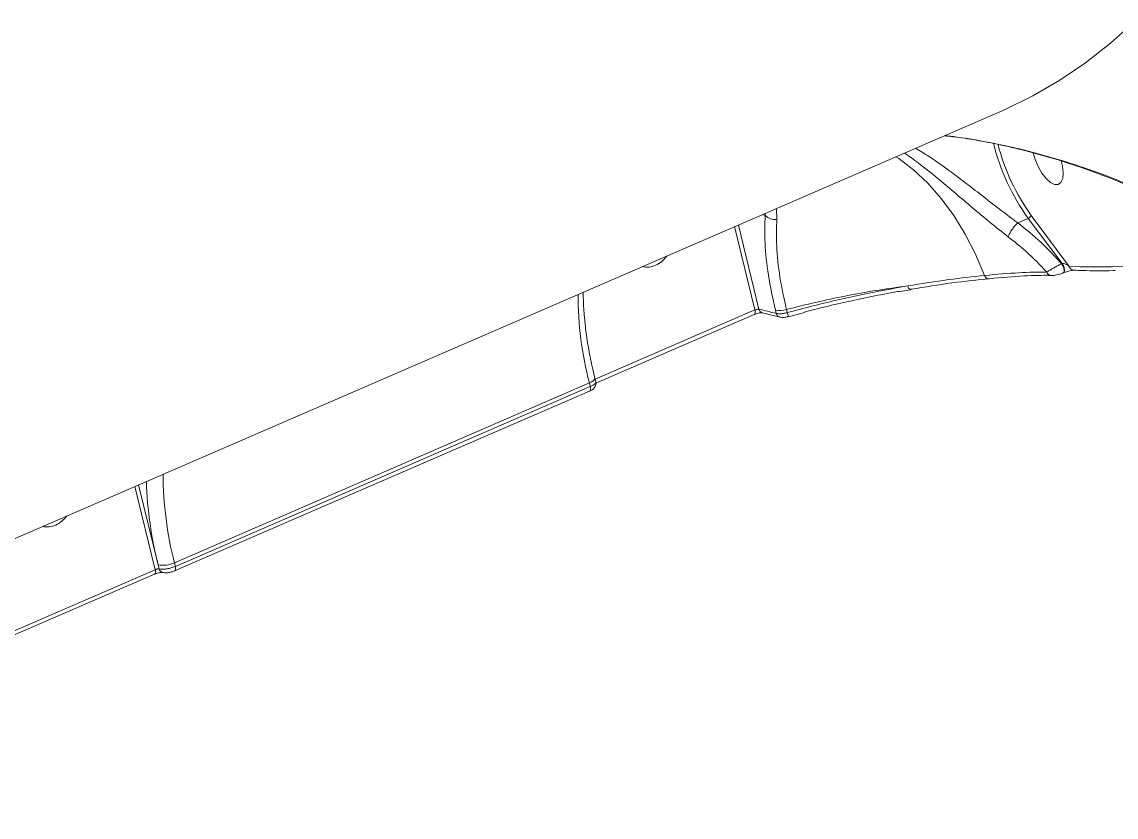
# Model space of a CAD drawing. Header units: millimetres. Extents: x -6104 to 7803, y -6013 to 4803.
# Drawn here: x 1220.1 to 1400.7, y 1662.4 to 1793.7 of the extents above; entities that cross this region are included whole.
import ezdxf

# ---------------------------------------------------------------- set-up
doc = ezdxf.new("R2010")
doc.units = ezdxf.units.MM
doc.layers.add('DIKOM_ОБЪЕКТ', color=7, linetype='Continuous')

msp = doc.modelspace()

# ---------------------------------------------------------------- linework, layer by layer
at = {"layer": 'DIKOM_ОБЪЕКТ', "color": 7, "linetype": 'Continuous', "lineweight": 15}
for p, q in [((1381.562, 1778.884), (1112.67, 1662.432)), ((1342.798, 1761.755), (1342.352, 1761.902)), ((1342.804, 1762.098), (1342.798, 1761.755)), ((1344.739, 1761.109), (1344.697, 1762.918)), ((1393.017, 1753.358), (1386.737, 1761.749)), ((1337.748, 1759.908), (1341.118, 1746.165)), ((1341.777, 1746.309), (1338.375, 1760.18)), ((1384.53, 1760.536), (1384.523, 1760.532)), ((1384.53, 1760.536), (1386.241, 1761.277)), ((1386.241, 1761.277), (1391.827, 1753.813)), ((1391.827, 1753.813), (1391.755, 1753.782)), ((1391.991, 1752.273), (1391.897, 1752.257)), ((1392.063, 1752.304), (1391.991, 1752.273)), ((1366.789, 1749.487), (1365.101, 1749.193)), ((1341.118, 1746.165), (1314.722, 1734.733)), ((1340.998, 1745.418), (1314.839, 1734.089)), ((1345.216, 1744.97), (1342.346, 1745.7)), ((1344.492, 1746.134), (1344.627, 1745.585)), ((1346.445, 1745.716), (1346.321, 1746.222)), ((1349.3, 1745.738), (1346.631, 1745.023)), ((1314.677, 1734.917), (1314.83, 1734.292)), ((1245.269, 1704.434), (1313.77, 1734.101)), ((1313.798, 1732.747), (1245.298, 1703.081)), ((1313.918, 1733.495), (1245.418, 1703.829)), ((1313.77, 1734.101), (1313.918, 1733.495)), ((1238.711, 1717.018), (1242.081, 1703.274)), ((1242.583, 1704.06), (1239.339, 1717.289)), ((1242.74, 1703.418), (1242.583, 1704.06)), ((1245.418, 1703.829), (1245.269, 1704.434)), ((1242.081, 1703.274), (1215.685, 1691.843)), ((1241.961, 1702.527), (1215.802, 1691.198))]:
    msp.add_line(p, q, dxfattribs=at)
at = {"layer": 'DIKOM_ОБЪЕКТ', "color": 7, "linetype": 'Continuous', "lineweight": 15, "flags": 128}
for points in [[(1403.806, 1793.714), (1399.839, 1790.187), (1395.714, 1786.976), (1391.434, 1784.084), (1387.004, 1781.512), (1382.428, 1779.265), (1381.562, 1778.884)], [(1364.392, 1771.448), (1364.844, 1771.148), (1367.305, 1769.278), (1369.658, 1767.072), (1371.879, 1764.551), (1373.947, 1761.741), (1375.842, 1758.668), (1377.543, 1755.364), (1379.036, 1751.861)], [(1391.664, 1770.748), (1391.882, 1769.877), (1392.006, 1768.785), (1391.924, 1767.876), (1391.644, 1767.222), (1391.186, 1766.877), (1390.589, 1766.868), (1389.902, 1767.197), (1389.179, 1767.837), (1388.479, 1768.735), (1387.859, 1769.82), (1387.37, 1771.003), (1387.072, 1772.081)], [(1391.755, 1753.782), (1391.901, 1753.555), (1392.022, 1753.298), (1392.108, 1753.033), (1392.153, 1752.78), (1392.152, 1752.56), (1392.106, 1752.392), (1392.019, 1752.288), (1391.991, 1752.273)], [(1391.827, 1753.813), (1391.973, 1753.586), (1392.094, 1753.329), (1392.18, 1753.064), (1392.225, 1752.811), (1392.224, 1752.592), (1392.178, 1752.423), (1392.091, 1752.319), (1392.066, 1752.306)], [(1379.036, 1751.861), (1379.106, 1751.699), (1379.194, 1751.557), (1379.296, 1751.441), (1379.409, 1751.354), (1379.529, 1751.3), (1379.652, 1751.28), (1379.773, 1751.295), (1379.887, 1751.345)], [(1390.048, 1751.839), (1390.064, 1751.838), (1390.066, 1751.838)], [(1341.118, 1746.165), (1341.151, 1745.993), (1341.165, 1745.833), (1341.157, 1745.692), (1341.129, 1745.575), (1341.082, 1745.485), (1341.016, 1745.427), (1340.998, 1745.418)], [(1346.619, 1745.07), (1346.619, 1745.069), (1346.62, 1745.065)], [(1313.77, 1734.101), (1314.072, 1734.246), (1314.323, 1734.4), (1314.512, 1734.555), (1314.634, 1734.706), (1314.682, 1734.846), (1314.677, 1734.917)], [(1313.918, 1733.495), (1313.952, 1733.323), (1313.965, 1733.164), (1313.958, 1733.023), (1313.93, 1732.906), (1313.883, 1732.816), (1313.818, 1732.758), (1313.798, 1732.747)], [(1245.418, 1703.829), (1245.451, 1703.657), (1245.465, 1703.498), (1245.457, 1703.357), (1245.43, 1703.24), (1245.383, 1703.15), (1245.318, 1703.092), (1245.293, 1703.079)], [(1242.081, 1703.274), (1242.115, 1703.102), (1242.128, 1702.943), (1242.12, 1702.802), (1242.092, 1702.684), (1242.045, 1702.595), (1241.98, 1702.536), (1241.961, 1702.527)]]:
    msp.add_lwpolyline(points, dxfattribs=at)
at = {"layer": 'DIKOM_ОБЪЕКТ', "color": 7, "linetype": 'Continuous', "lineweight": 15}
for centre, radius, start, end in [((1415.282, 1782.235), 35.813, 193.85805, 215.81784), ((1414.927, 1782.083), 34.758, 194.33341, 215.80382), ((1344.495, 1763.613), 2.515, 227.59101, 275.57499), ((1397.285, 1842.803), 89.547, 267.26839, 285.48831), ((1322.91, 1757.584), 4.433, 293.87876, 325.29665), ((1323.308, 1756.594), 3.367, 256.6655, 294.50791), ((1393.87, 1753.6), 0.887, 195.8655, 265.58271), ((1390.112, 1752.691), 0.855, 198.99468, 265.67751), ((1367.142, 1750.245), 0.799, 188.13025, 243.53098), ((1366.804, 1749.699), 0.17, 263.64057, 318.91864), ((1370.909, 1748.841), 59.01, 180.12362, 194.46569), ((1376.972, 1878.827), 137.112, 255.12629, 256.35503), ((1342.58, 1746.489), 0.823, 192.62563, 253.43808), ((1345.232, 1749.811), 3.75, 258.62771, 286.88134), ((1345.435, 1745.769), 0.828, 192.86917, 254.16245), ((1288.489, 1729.738), 60.118, 14.77619, 15.41316), ((1302.409, 1719.175), 59.01, 180.12362, 194.46563), ((1305.823, 1720.068), 65.234, 181.95061, 194.20464), ((1223.77, 1714.819), 4.589, 294.4251, 324.74669), ((1224.277, 1713.639), 3.305, 256.29957, 294.87384), ((1243.326, 1708.559), 4.56, 260.62883, 295.23427), ((1243.545, 1703.599), 0.824, 192.64408, 252.75038)]:
    msp.add_arc(centre, radius, start, end, dxfattribs=at)
for points, knots in [([(1421.997, 1756.399), (1420.24, 1757.578), (1416.726, 1759.936), (1410.814, 1763.183), (1404.459, 1766.203), (1397.064, 1769.162), (1390.055, 1771.419), (1383.618, 1773.06), (1378.492, 1774.076), (1374.723, 1774.707), (1372.599, 1774.873), (1372.348, 1774.893)], [0, 0, 0, 0, 0.1357672, 0.2715396, 0.4102387, 0.5489225, 0.7213896, 0.8089491, 0.8964831, 0.9877892, 1, 1, 1, 1]), ([(1422.007, 1755.972), (1421.496, 1756.346), (1419.841, 1757.557), (1416.756, 1759.507), (1412.749, 1761.834), (1408.42, 1764.081), (1403.992, 1766.155), (1399.417, 1768.069), (1394.807, 1769.775), (1390.058, 1771.299), (1385.339, 1772.585), (1380.883, 1773.602), (1376.79, 1774.352), (1374.061, 1774.779), (1372.631, 1774.912), (1372.434, 1774.93)], [0, 0, 0, 0, 0.041223, 0.1336024, 0.2280545, 0.3245657, 0.4231432, 0.5114336, 0.6050424, 0.6944706, 0.779964, 0.8622456, 0.9296995, 0.9903161, 1, 1, 1, 1]), ([(1384.523, 1760.532), (1384.523, 1760.532), (1384.298, 1760.689), (1383.165, 1761.544), (1381.019, 1763.155), (1378.191, 1765.359), (1375.413, 1767.505), (1372.621, 1769.589), (1369.981, 1771.451), (1368.366, 1772.413), (1367.631, 1772.85)], [0, 0, 0, 0, 0.00006489, 0.03668984, 0.18870298, 0.34688015, 0.50094024, 0.65926845, 0.84498192, 1, 1, 1, 1]), ([(1365.823, 1772.067), (1366.577, 1771.533), (1368.185, 1770.394), (1370.814, 1768.278), (1373.579, 1765.963), (1376.339, 1763.615), (1379.204, 1761.201), (1381.429, 1759.389), (1382.659, 1758.433), (1382.936, 1758.219)], [0, 0, 0, 0, 0.160434, 0.3418282, 0.4947867, 0.6476381, 0.8016121, 0.9554503, 1, 1, 1, 1]), ([(1342.798, 1761.755), (1342.76, 1760.269), (1342.682, 1757.206), (1343.227, 1751.926), (1344.067, 1748.083), (1344.492, 1746.134)], [0, 0, 0, 0, 0.31751679, 0.65391701, 1, 1, 1, 1]), ([(1386.737, 1761.749), (1386.735, 1761.741), (1386.728, 1761.72), (1386.701, 1761.661), (1386.636, 1761.566), (1386.521, 1761.451), (1386.383, 1761.347), (1386.289, 1761.3), (1386.241, 1761.277)], [0, 0, 0, 0, 0.0458685, 0.1414033, 0.3560605, 0.5706538, 0.785366, 1, 1, 1, 1]), ([(1346.321, 1746.222), (1345.925, 1748.029), (1345.121, 1751.696), (1344.683, 1756.246), (1344.64, 1759.33), (1344.717, 1760.712), (1344.739, 1761.109)], [0, 0, 0, 0, 0.3362346, 0.6822351, 0.90878681, 1, 1, 1, 1]), ([(1384.523, 1760.532), (1384.379, 1760.393), (1384.09, 1760.115), (1383.658, 1759.578), (1383.29, 1759.026), (1383.058, 1758.577), (1382.965, 1758.326), (1382.939, 1758.233), (1382.936, 1758.219)], [0, 0, 0, 0, 0.2120355, 0.4240536, 0.6361005, 0.8481439, 0.9764266, 1, 1, 1, 1]), ([(1391.755, 1753.782), (1390.665, 1754.973), (1388.469, 1757.37), (1385.849, 1759.476), (1384.53, 1760.536)], [0, 0, 0, 0, 0.4967527, 1, 1, 1, 1]), ([(1382.936, 1758.219), (1383.937, 1757.428), (1386.232, 1755.615), (1388.197, 1753.567), (1389.304, 1752.413)], [0, 0, 0, 0, 0.4365646, 1, 1, 1, 1]), ([(1391.755, 1753.782), (1391.575, 1753.694), (1391.213, 1753.517), (1390.624, 1753.205), (1390.065, 1752.892), (1389.597, 1752.611), (1389.396, 1752.475), (1389.304, 1752.413)], [0, 0, 0, 0, 0.19513023, 0.38990845, 0.59345799, 0.81403517, 1, 1, 1, 1]), ([(1393.017, 1753.358), (1392.933, 1753.422), (1392.755, 1753.556), (1392.464, 1753.713), (1392.194, 1753.811), (1392.008, 1753.841), (1391.894, 1753.835), (1391.849, 1753.821), (1391.827, 1753.813)], [0, 0, 0, 0, 0.27592024, 0.58119307, 0.78402368, 0.90457303, 0.95307798, 1, 1, 1, 1]), ([(1393.796, 1752.716), (1393.779, 1752.716), (1393.729, 1752.718), (1393.503, 1752.701), (1393.146, 1752.641), (1392.727, 1752.538), (1392.384, 1752.43), (1392.163, 1752.348), (1392.082, 1752.311), (1392.067, 1752.304)], [0, 0, 0, 0, 0.100519, 0.2830841, 0.524881, 0.7134367, 0.857284, 0.973131, 1, 1, 1, 1]), ([(1400.597, 1752.675), (1400.483, 1752.669), (1398.687, 1752.573), (1396.41, 1752.623), (1394.24, 1752.7), (1393.802, 1752.716)], [0, 0, 0, 0, 0.0511869, 0.8084651, 1, 1, 1, 1]), ([(1379.036, 1751.861), (1377.086, 1751.651), (1373.139, 1751.227), (1368.631, 1750.5), (1366.351, 1750.132)], [0, 0, 0, 0, 0.4941592, 1, 1, 1, 1]), ([(1366.933, 1749.588), (1369.209, 1749.954), (1373.814, 1750.694), (1377.847, 1751.127), (1379.887, 1751.345)], [0, 0, 0, 0, 0.4941747, 1, 1, 1, 1]), ([(1389.304, 1752.413), (1387.84, 1752.399), (1384.874, 1752.371), (1380.998, 1752.032), (1379.036, 1751.861)], [0, 0, 0, 0, 0.4937651, 1, 1, 1, 1]), ([(1379.887, 1751.345), (1381.847, 1751.517), (1385.613, 1751.847), (1388.499, 1751.877), (1389.882, 1751.892)], [0, 0, 0, 0, 0.520577, 1, 1, 1, 1]), ([(1390.049, 1751.848), (1390.048, 1751.848), (1389.913, 1751.852), (1389.758, 1751.848), (1389.604, 1751.844)], [0, 0, 0, 0, 0.0053075, 1, 1, 1, 1]), ([(1391.831, 1752.214), (1391.758, 1752.184), (1391.542, 1752.097), (1391.131, 1751.983), (1390.612, 1751.876), (1390.274, 1751.831), (1390.08, 1751.84), (1390.066, 1751.84)], [0, 0, 0, 0, 0.1192551, 0.3529028, 0.612682, 0.9716915, 1, 1, 1, 1]), ([(1312.77, 1749.091), (1312.769, 1749.002), (1312.761, 1748.028), (1312.856, 1746.052), (1313.129, 1743.114), (1313.584, 1740.037), (1314.114, 1737.289), (1314.523, 1735.563), (1314.677, 1734.917)], [0, 0, 0, 0, 0.0214345, 0.2333892, 0.445897, 0.6589834, 0.8725558, 1, 1, 1, 1]), ([(1346.321, 1746.222), (1347.928, 1746.629), (1351.159, 1747.446), (1356.15, 1748.505), (1361.263, 1749.441), (1364.648, 1749.901), (1366.351, 1750.132)], [0, 0, 0, 0, 0.2373854, 0.4771625, 0.7370112, 1, 1, 1, 1]), ([(1366.351, 1750.132), (1363.805, 1749.669), (1359.948, 1748.968), (1354.57, 1747.776), (1350.489, 1746.799), (1347.78, 1746.073), (1346.445, 1745.716)], [0, 0, 0, 0, 0.3951678, 0.598674, 0.8021767, 1, 1, 1, 1]), ([(1349.295, 1745.808), (1349.763, 1745.932), (1351.593, 1746.416), (1354.788, 1747.17), (1358.877, 1748.071), (1362.369, 1748.775), (1364.454, 1749.144), (1365.211, 1749.278)], [0, 0, 0, 0, 0.0866068, 0.339255, 0.5919003, 0.8518954, 1, 1, 1, 1]), ([(1342.354, 1745.698), (1342.355, 1745.698), (1342.365, 1745.695), (1342.326, 1745.703), (1342.241, 1745.705), (1342.063, 1745.697), (1341.803, 1745.661), (1341.479, 1745.588), (1341.187, 1745.498), (1341.05, 1745.437), (1341.004, 1745.417)], [0, 0, 0, 0, 0.0058481, 0.0949896, 0.2005479, 0.3369391, 0.5006319, 0.6918369, 0.8976987, 1, 1, 1, 1]), ([(1341.777, 1746.309), (1341.745, 1746.311), (1341.681, 1746.314), (1341.535, 1746.294), (1341.375, 1746.257), (1341.229, 1746.211), (1341.149, 1746.178), (1341.118, 1746.165)], [0, 0, 0, 0, 0.215442, 0.4306436, 0.6452858, 0.859593, 1, 1, 1, 1]), ([(1346.445, 1745.716), (1346.388, 1745.701), (1346.113, 1745.632), (1345.619, 1745.546), (1345.028, 1745.509), (1344.761, 1745.559), (1344.627, 1745.585)], [0, 0, 0, 0, 0.0806253, 0.3870403, 0.6935425, 1, 1, 1, 1]), ([(1346.619, 1745.069), (1346.442, 1745.027), (1346.046, 1744.933), (1345.585, 1744.888), (1345.304, 1744.969), (1345.214, 1744.995)], [0, 0, 0, 0, 0.3536811, 0.7918204, 1, 1, 1, 1]), ([(1314.828, 1734.295), (1314.829, 1734.294), (1314.889, 1734.164), (1314.865, 1733.885), (1314.765, 1733.539), (1314.572, 1733.255), (1314.283, 1732.998), (1314.018, 1732.838), (1313.82, 1732.759), (1313.795, 1732.749)], [0, 0, 0, 0, 0.0015989, 0.2009372, 0.3622274, 0.518972, 0.6988262, 0.9624151, 1, 1, 1, 1]), ([(1314.81, 1734.286), (1314.82, 1734.272), (1314.872, 1734.198), (1314.747, 1734.009), (1314.444, 1733.746), (1314.093, 1733.579), (1313.918, 1733.495)], [0, 0, 0, 0, 0.0719735, 0.3813428, 0.690672, 1, 1, 1, 1]), ([(1245.418, 1703.829), (1245.292, 1703.777), (1244.973, 1703.649), (1244.386, 1703.484), (1243.735, 1703.371), (1243.142, 1703.339), (1242.874, 1703.392), (1242.74, 1703.418)], [0, 0, 0, 0, 0.1407359, 0.3554254, 0.5702782, 0.7851523, 1, 1, 1, 1]), ([(1243.317, 1702.807), (1243.318, 1702.807), (1243.328, 1702.804), (1243.29, 1702.812), (1243.204, 1702.814), (1243.027, 1702.806), (1242.766, 1702.77), (1242.442, 1702.698), (1242.15, 1702.607), (1242.013, 1702.547), (1241.967, 1702.527)], [0, 0, 0, 0, 0.0058521, 0.0949762, 0.2005641, 0.3369536, 0.5006504, 0.6917797, 0.8976999, 1, 1, 1, 1]), ([(1242.74, 1703.418), (1242.708, 1703.42), (1242.644, 1703.423), (1242.499, 1703.403), (1242.338, 1703.366), (1242.192, 1703.32), (1242.113, 1703.287), (1242.081, 1703.274)], [0, 0, 0, 0, 0.2154511, 0.4306412, 0.6452856, 0.8595948, 1, 1, 1, 1]), ([(1244.424, 1702.827), (1244.338, 1702.809), (1244.027, 1702.741), (1243.658, 1702.713), (1243.386, 1702.812), (1243.308, 1702.84)], [0, 0, 0, 0, 0.2135927, 0.7744877, 1, 1, 1, 1]), ([(1245.291, 1703.084), (1245.128, 1703.017), (1244.85, 1702.902), (1244.549, 1702.849), (1244.424, 1702.827)], [0, 0, 0, 0, 0.58553005, 1, 1, 1, 1])]:
    msp.add_open_spline(points, degree=3, knots=knots, dxfattribs=at)

doc.saveas('drawing.dxf')
